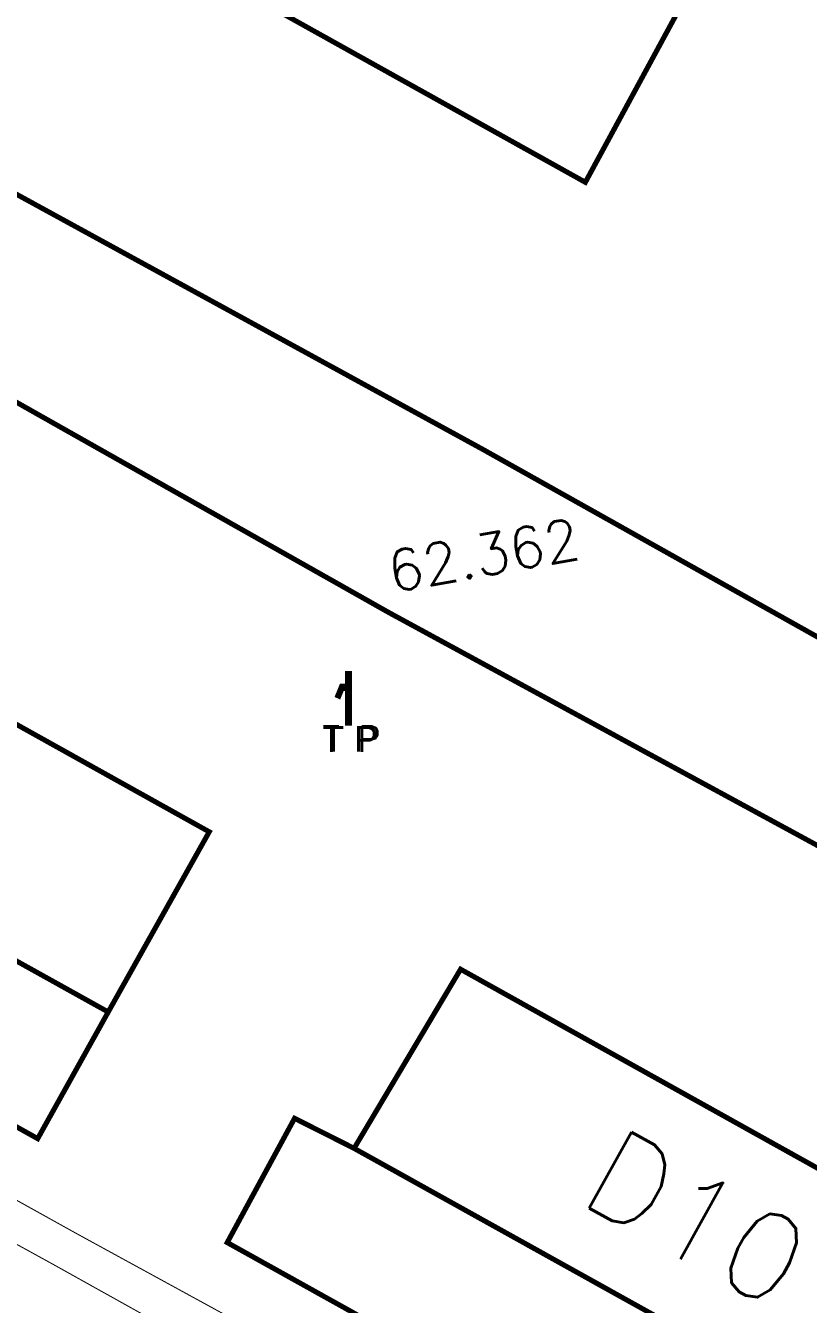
# Model space of a CAD drawing. Header units: inches. Extents: x 350994 to 353538, y 1581369 to 1583842.
# Drawn here: x 351595.35 to 351610.62, y 1583607.09 to 1583632.04 of the extents above; entities that cross this region are included whole.
import ezdxf
from ezdxf.enums import TextEntityAlignment as Align

# ---------------------------------------------------------------- set-up
doc = ezdxf.new("R2010")
doc.units = ezdxf.units.IN
doc.header["$MEASUREMENT"] = 0
for name, pattern in [('1', [0]), ('ACAD_ISO03W100', [30, 12, -18]), ('DASHDOTX2', [2, 1, -0.5, 0, -0.5])]:
    doc.linetypes.add(name, pattern=pattern)
for name, color, linetype in [('BOUNDARY', 5, 'Continuous'), ('BULDING', 5, '1'), ('CULVERT', 255, '1'), ('CW', 94, '1'), ('LEVELS', 184, 'Continuous'), ("ROAD'S", 1, '1'), ('TAP', 180, 'Continuous')]:
    doc.layers.add(name, color=color, linetype=linetype)
doc.styles.add('ROMANS', font='ROMANS.shx')
doc.styles.get("Standard").update_dxf_attribs({"font": 'arial.ttf'})

# ---------------------------------------------------------------- blocks, each defined once
blk = doc.blocks.new('TP')
at = {"layer": 'BOUNDARY', "color": 182, "lineweight": 5}
blk.add_lwpolyline([(-0.035, 0.407), (-0.145, 0.407), (-0.228, 0.204), (-0.181, 0.183), (-0.117, 0.339), (-0.035, 0.339), (-0.035, -0.339), (0.035, -0.339), (0.035, 0.656), (-0.035, 0.656)], close=True, dxfattribs=at)
blk.add_lwpolyline([(-0.035, 0), (0.035, 0)], dxfattribs=at)
at = {"layer": 'BOUNDARY', "color": 182, "lineweight": 5, "width": 1}
blk.add_text('T P', height=0.5, dxfattribs=at).set_placement((-0.51, -0.885, 99.153))

msp = doc.modelspace()

# ---------------------------------------------------------------- linework, layer by layer
at = {"layer": 'BOUNDARY', "lineweight": 5, "const_width": 0.1}
for points, elevation in [([(351575.698, 1583650.642), (351608.235, 1583632.607), (351606.271, 1583628.985), (351573.739, 1583647.12), (351575.693, 1583650.645)], 90.66), ([(351566.53, 1583634.372), (351598.933, 1583616.309), (351596.962, 1583612.793), (351564.452, 1583630.877), (351566.53, 1583634.372)], 90.928), ([(351603.837, 1583613.627), (351636.24, 1583595.563), (351634.269, 1583592.048), (351601.759, 1583610.132), (351603.837, 1583613.627)], 90.928)]:
    msp.add_lwpolyline(points, dxfattribs=dict(at, elevation=elevation))
at = {"layer": 'CULVERT', "color": 250, "linetype": 'DASHDOTX2', "lineweight": 5, "ltscale": 2, "const_width": 0.02}
for points, elevation in [([(351506.065, 1583658.686), (351596.344, 1583608.469), (351678.726, 1583563.418)], 90.671), ([(351505.798, 1583657.43), (351595.866, 1583607.88), (351678.213, 1583561.96)], 90.712)]:
    msp.add_lwpolyline(points, dxfattribs=dict(at, elevation=elevation))
at = {"layer": 'CW', "linetype": 'ACAD_ISO03W100', "lineweight": 5, "ltscale": 0.1, "const_width": 0.1, "elevation": 90.928}
for points in [[(351596.962, 1583612.793), (351595.586, 1583610.322), (351561.977, 1583629.039), (351563.291, 1583631.463), (351564.452, 1583630.877)], [(351634.269, 1583592.048), (351632.893, 1583589.577), (351599.284, 1583608.294), (351600.598, 1583610.718), (351601.759, 1583610.132)]]:
    msp.add_lwpolyline(points, dxfattribs=at)
at = {"layer": "ROAD'S", "lineweight": 5, "const_width": 0.1}
for points in [[(351690.565, 1583577.209), (351686.872, 1583577.92), (351641.894, 1583602.678), (351604.263, 1583623.777), (351567.04, 1583644.144), (351504.034, 1583680.187), (351511.059, 1583699.81), (351514.062, 1583701.352), (351516.836, 1583701.421), (351523.164, 1583698.197), (351585.911, 1583663.826)], [(351679.959, 1583545.791), (351688.601, 1583572.181), (351685.414, 1583575.058), (351640.429, 1583599.933), (351602.434, 1583620.59), (351565.56, 1583641.418), (351502.838, 1583676.673)]]:
    msp.add_lwpolyline(points, dxfattribs=at)
at = {"layer": 'TAP', "lineweight": 5, "const_width": 0.07}
msp.add_lwpolyline([(351601.615, 1583619.163), (351601.506, 1583619.163), (351601.423, 1583618.959), (351601.469, 1583618.938), (351601.533, 1583619.095), (351601.615, 1583619.095), (351601.615, 1583618.417), (351601.685, 1583618.417), (351601.685, 1583619.412), (351601.615, 1583619.412)], close=True, dxfattribs=at)
msp.add_lwpolyline([(351601.615, 1583618.756), (351601.685, 1583618.756)], dxfattribs=at)

# ---------------------------------------------------------------- block references
at = {"layer": 'TAP', "lineweight": 5}
msp.add_blockref('TP', (351601.65, 1583618.756, 91.04), dxfattribs=at)

# ---------------------------------------------------------------- texts
at = {"layer": 'BULDING', "color": 0, "linetype": 'Continuous', "lineweight": 9, "style": 'ROMANS'}
msp.add_text('D10 - 43,44,45,46,47', height=1.7, rotation=330.8623, dxfattribs=at).set_placement((351617.928, 1583603.482, 90.928), align=Align.MIDDLE_CENTER)
at = {"layer": 'LEVELS', "lineweight": 9, "style": 'ROMANS'}
msp.add_text('62.362', height=0.8, rotation=10.2158, dxfattribs=at).set_placement((351604.284, 1583621.708, -28.331), align=Align.MIDDLE_CENTER)
at = {"layer": 'TAP', "lineweight": 9, "style": 'ROMANS'}
msp.add_text('T P', height=0.5, dxfattribs=at).set_placement((351601.14, 1583617.871, 190.193))

doc.saveas('drawing.dxf')
